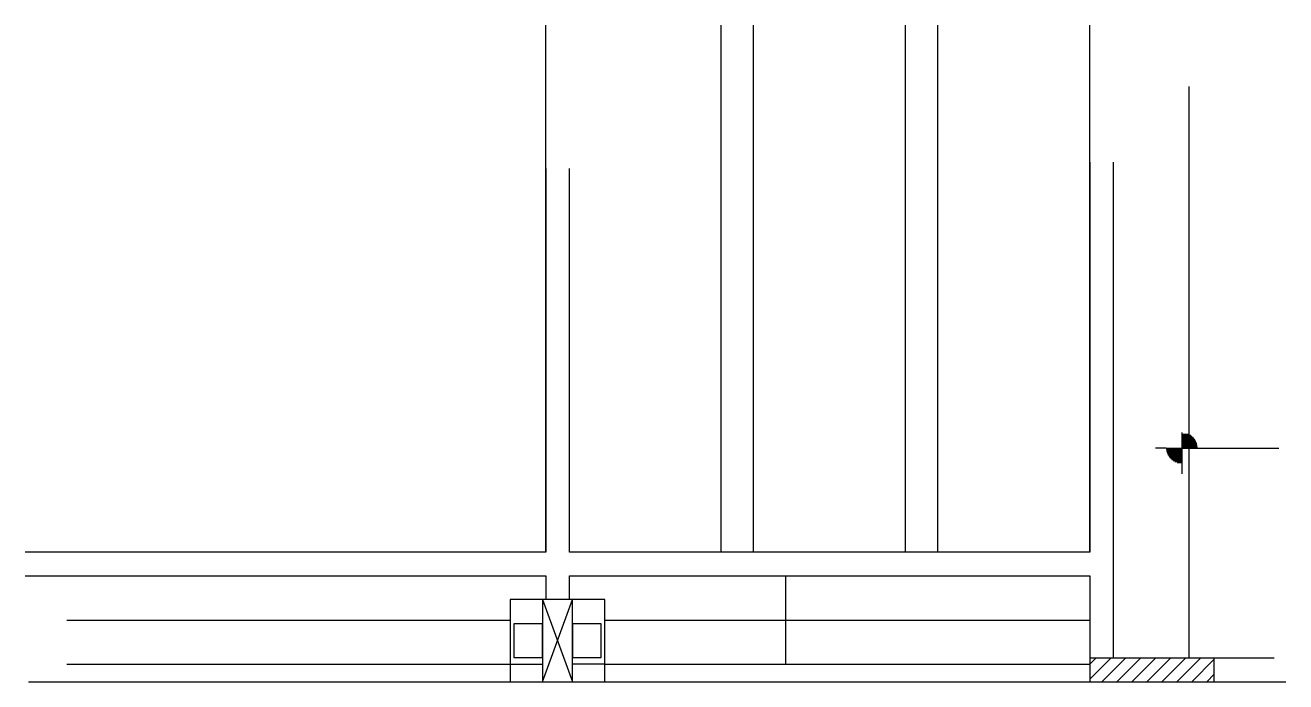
# Model space of a CAD drawing. Header units: metres. Extents: x 5575 to 6588, y 1980 to 2507.
import ezdxf

# ---------------------------------------------------------------- set-up
doc = ezdxf.new("R2010")
doc.units = ezdxf.units.M
for name, color, linetype in [('1', 7, 'Continuous'), ('3', 7, 'Continuous'), ('7', 7, 'Continuous'), ('Painéis', 7, 'Continuous')]:
    doc.layers.add(name, color=color, linetype=linetype)

msp = doc.modelspace()

# ---------------------------------------------------------------- linework, layer by layer
at = {"layer": '1', "color": 7, "lineweight": 25}
for p, q in [((5990.7, 1980.2), (6014.7, 2046.2)), ((5990.7, 2046.2), (6014.7, 1980.2))]:
    msp.add_line(p, q, dxfattribs=at)
at = {"layer": '3', "color": 7, "lineweight": 25}
for p, q in [((6504.2, 2180.3), (6504.2, 2155.3)), ((6504.2, 2178.9), (6509.9, 2178.9)), ((6504.2, 2178.1), (6511.3, 2178.1)), ((6504.2, 2177.3), (6512.3, 2177.3)), ((6491.7, 2167.8), (6483, 2167.8)), ((6491.7, 2167.8), (6516.7, 2167.8)), ((6504.2, 2167), (6491.7, 2167)), ((6504.2, 2176.5), (6513.2, 2176.5)), ((6504.2, 2175.7), (6513.9, 2175.7)), ((6504.2, 2174.9), (6514.5, 2174.9)), ((6504.2, 2174.2), (6515, 2174.2)), ((6504.2, 2173.4), (6515.4, 2173.4)), ((6504.2, 2172.6), (6515.8, 2172.6)), ((6504.2, 2171.8), (6516.1, 2171.8)), ((6504.2, 2171), (6516.3, 2171)), ((6504.2, 2170.2), (6516.5, 2170.2)), ((6504.2, 2169.4), (6516.6, 2169.4)), ((6504.2, 2168.6), (6516.7, 2168.6)), ((6516.7, 2167.8), (6582, 2167.8)), ((6504.2, 2166.2), (6491.8, 2166.2)), ((6504.2, 2165.4), (6491.9, 2165.4)), ((6504.2, 2164.6), (6492.1, 2164.6)), ((6504.2, 2163.8), (6492.3, 2163.8)), ((6504.2, 2163.1), (6492.6, 2163.1)), ((6504.2, 2162.3), (6493, 2162.3)), ((6504.2, 2161.5), (6493.4, 2161.5)), ((6504.2, 2160.7), (6493.9, 2160.7)), ((6504.2, 2159.9), (6494.5, 2159.9)), ((6504.2, 2159.1), (6495.2, 2159.1)), ((6504.2, 2158.3), (6496.1, 2158.3)), ((6504.2, 2157.5), (6497.1, 2157.5)), ((6504.2, 2156.7), (6498.5, 2156.7)), ((6504.2, 2155.9), (6500.4, 2155.9)), ((6504.2, 2155.3), (6504.2, 2147.1)), ((6430.2, 1982.3), (6447, 1999.2)), ((6430.2, 1994.3), (6435, 1999.2)), ((6440, 1980.2), (6459, 1999.2)), ((6452, 1980.2), (6471, 1999.2)), ((6464.1, 1980.2), (6483.1, 1999.2)), ((6476.1, 1980.2), (6495.1, 1999.2)), ((6488.1, 1980.2), (6507.1, 1999.2)), ((6500.1, 1980.2), (6519.1, 1999.2)), ((6512.1, 1980.2), (6530.2, 1998.2)), ((5608.7, 1994.2), (5964.7, 1994.2)), ((5964.7, 1994.2), (5990.7, 1994.2)), ((6040.7, 1994.2), (6014.7, 1994.2)), ((6040.7, 1994.2), (6430.2, 1994.2)), ((6524.2, 1980.2), (6530.2, 1986.2)), ((5577.7, 1980.2), (5993.2, 1980.2)), ((6012.2, 1980.2), (6430.2, 1980.2))]:
    msp.add_line(p, q, dxfattribs=at)
for points in [[(5993.2, 2392.2), (5993.2, 2084.2)], [(6012.2, 2084.2), (6012.2, 2392.2)], [(6430.2, 2397.2), (6430.2, 2084.2)], [(6449.2, 2074.7), (6449.2, 2397.2)], [(5993.2, 2084.2), (5575.2, 2084.2)], [(6430.2, 2084.2), (6012.2, 2084.2)], [(6449.2, 1999.2), (6449.2, 2074.7)], [(5575.2, 2065.2), (5993.2, 2065.2)], [(5993.2, 2065.2), (5993.2, 2046.2)], [(6012.2, 2065.2), (6430.2, 2065.2)], [(6012.2, 2046.2), (6012.2, 2065.2)], [(6430.2, 2065.2), (6430.2, 1999.2)], [(5964.7, 1980.2), (6040.7, 1980.2), (6040.7, 2046.2), (5964.7, 2046.2), (5964.7, 1980.2)], [(6578.2, 1999.2), (6530.2, 1999.2)], [(6530.2, 1980.2), (6587.7, 1980.2)]]:
    msp.add_lwpolyline(points, dxfattribs=at)
at = {"layer": '7', "color": 7, "lineweight": 25}
for points in [[(5990.7, 1980.2), (6014.7, 1980.2), (6014.7, 2046.2), (5990.7, 2046.2), (5990.7, 1980.2)], [(5990.7, 2026.7), (5967.7, 2026.7), (5967.7, 1999.7), (5990.7, 1999.7), (5990.7, 2026.7)], [(6037.7, 2026.7), (6014.7, 2026.7), (6014.7, 1999.7), (6037.7, 1999.7), (6037.7, 2026.7)], [(6430.2, 1980.2), (6530.2, 1980.2), (6530.2, 1999.2), (6430.2, 1999.2), (6430.2, 1980.2)]]:
    msp.add_lwpolyline(points, dxfattribs=at)
at = {"layer": 'Painéis', "color": 7, "lineweight": 25}
for p, q in [((5993.2, 2084.2), (5993.2, 2507.2)), ((6134.2, 2084.2), (6134.2, 2507.2)), ((6160.2, 2084.2), (6160.2, 2507.2)), ((6282.2, 2084.2), (6282.2, 2507.2)), ((6308.2, 2084.2), (6308.2, 2507.2)), ((6430.2, 2084.2), (6430.2, 2507.2)), ((6509.7, 2458.1), (6509.7, 1999.1)), ((5993.2, 2084.2), (5575.2, 2084.2)), ((6430.2, 2084.2), (6012.2, 2084.2)), ((6186.2, 1994.2), (6186.2, 2065.2)), ((5608.7, 2029.7), (5964.7, 2029.7)), ((6040.7, 2029.7), (6430.2, 2029.7))]:
    msp.add_line(p, q, dxfattribs=at)

doc.saveas('drawing.dxf')
